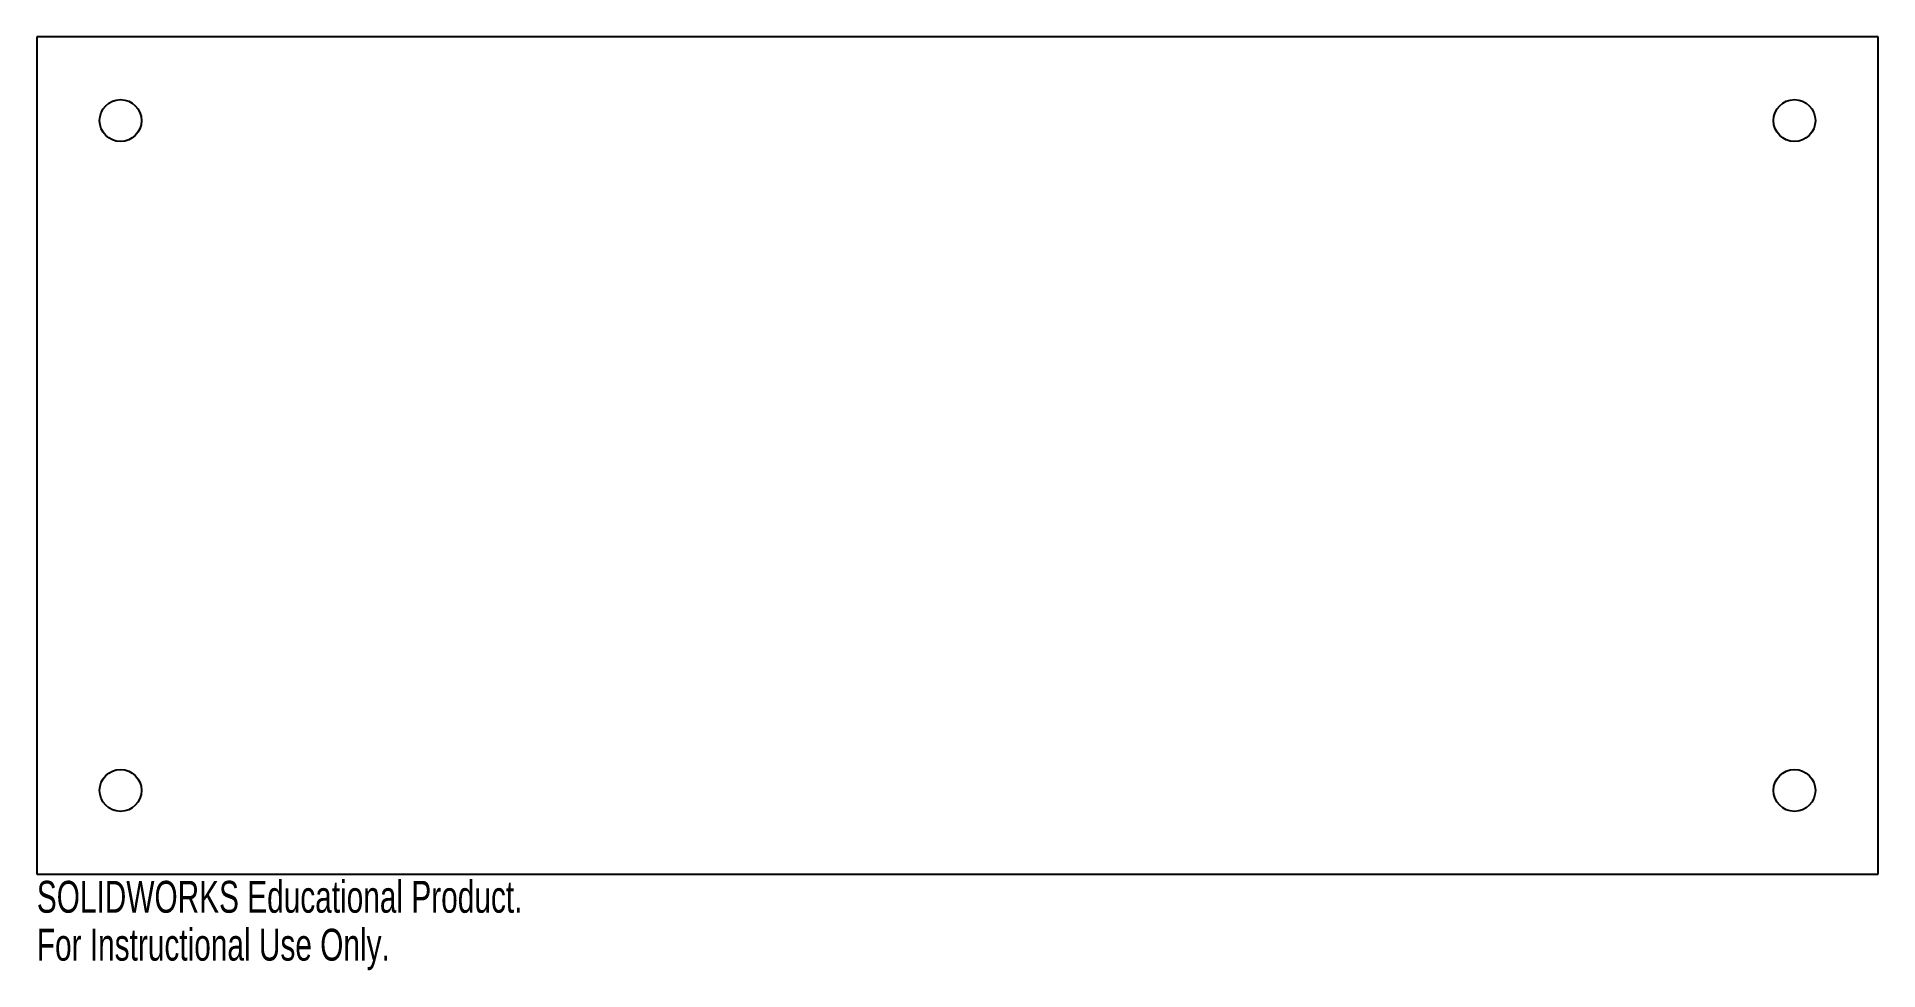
# Model space of a CAD drawing. Header units: inches. Extents: x 0 to 11, y -5.6 to 0.
import ezdxf

# ---------------------------------------------------------------- set-up
doc = ezdxf.new("R2010")
doc.units = ezdxf.units.IN
doc.header["$MEASUREMENT"] = 0
doc.styles.add('SLDTEXTSTYLE0', font='TXT', dxfattribs={"width": 0.7})

msp = doc.modelspace()

# ---------------------------------------------------------------- linework, layer by layer
at = {"color": 7, "linetype": 'Continuous', "lineweight": 25}
for p, q in [((11, 0), (0, 0)), ((0, 0), (0, -5)), ((11, -5), (11, 0)), ((0, -5), (11, -5))]:
    msp.add_line(p, q, dxfattribs=at)
for centre in [(0.5, -0.5), (10.5, -0.5), (0.5, -4.5), (10.5, -4.5)]:
    msp.add_circle(centre, 0.125, dxfattribs=at)

# ---------------------------------------------------------------- texts
at = {"color": 7, "linetype": 'Continuous', "char_height": 0.1903, "attachment_point": 1, "style": 'SLDTEXTSTYLE0'}
for s, insert in [('SOLIDWORKS Educational Product.', (0, -5.04)), ('For Instructional Use Only.', (0, -5.326))]:
    msp.add_mtext(s, dxfattribs=dict(at, insert=insert))

doc.saveas('drawing.dxf')
